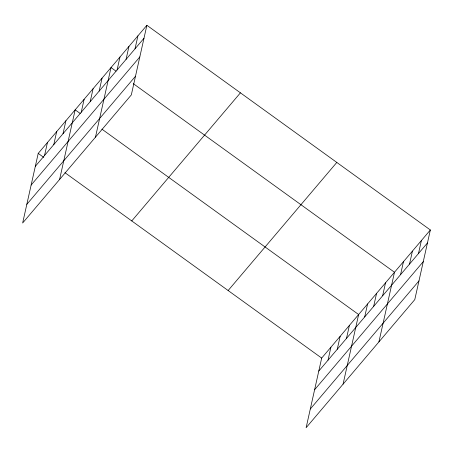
<?xml version="1.0" encoding="UTF-8"?>
<svg xmlns="http://www.w3.org/2000/svg" width="453" height="453" viewBox="0 0 453 453"><rect width="100%" height="100%" fill="white"/><g stroke="black" fill="none" stroke-linecap="round" stroke-linejoin="round"><path stroke-width="0.68" d="M146.88 25.289L38.216 153.386L22.65 223.018L131.319 94.92L146.88 25.289L430.35 229.982L414.784 299.614L306.12 427.711L321.681 358.08L430.35 229.982M44.553 155.475L47.452 142.497M53.788 144.586L56.687 131.608M63.024 133.697L65.923 120.719M59.598 179.462L75.164 109.836L80.175 113.454M81.229 112.242L84.128 99.264M90.192 101.67L93.092 88.697M99.156 91.104L102.055 78.131M95.458 137.191L111.019 67.559L116.03 71.178M117.089 69.966L119.988 56.993M126.053 59.4L128.952 46.427M135.017 48.833L137.916 35.855M328.017 360.169L330.916 347.191M337.253 349.28L340.158 336.302M346.494 338.391L349.393 325.418M343.063 384.155L358.629 314.529L101.891 129.133M364.693 316.936L367.593 303.957M373.657 306.37L376.562 293.391M382.626 295.798L385.526 282.825M378.923 341.885L394.489 272.259L133.295 83.646M400.554 274.665L403.453 261.687M409.518 264.093L412.423 251.121M418.487 253.527L421.386 240.554M35.311 166.359L143.98 38.267M31.132 185.056L139.801 56.959M26.829 204.32L135.498 76.223M131.761 220.934L240.424 92.837M228.136 290.532L336.805 162.434M318.782 371.058L427.451 242.961M314.603 389.75L423.272 261.653M310.299 409.014L418.963 280.917M38.216 153.386L43.782 157.406M64.943 172.684L321.681 358.08"/></g></svg>
